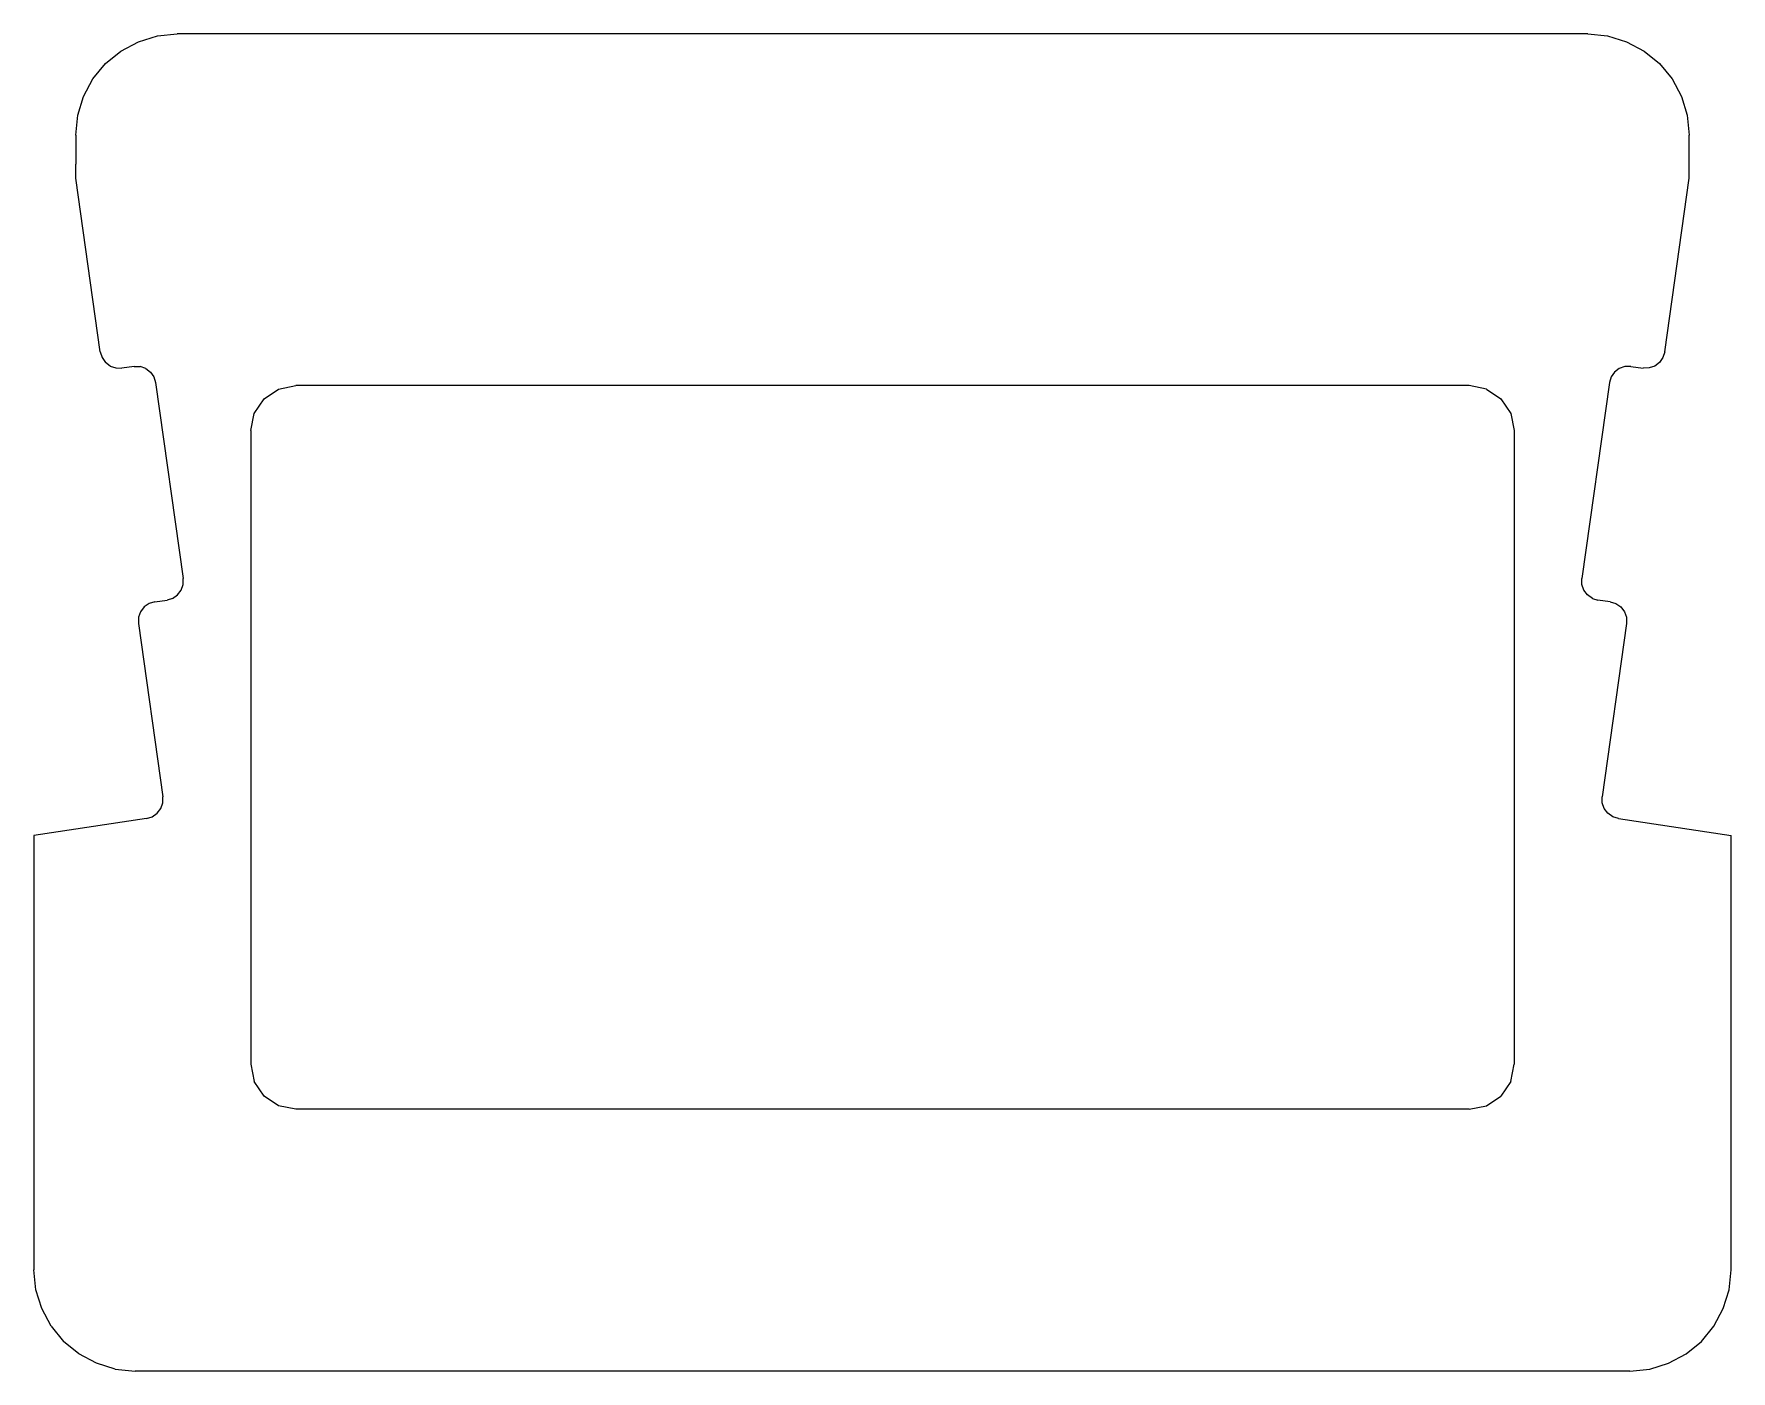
# Model space of a CAD drawing. Extents: x 0 to 151, y 0 to 119.
import ezdxf

# ---------------------------------------------------------------- set-up
doc = ezdxf.new("R2010")
doc.units = 0

msp = doc.modelspace()

# ---------------------------------------------------------------- linework, layer by layer
for p, q in [((7.73, 117.48, 0), (9.29, 118.31, 0)), ((9.29, 118.31, 0), (10.98, 118.83, 0)), ((10.98, 118.83, 0), (12.73, 119, 0)), ((138.27, 119, 0), (12.73, 119, 0)), ((138.27, 119, 0), (140.02, 118.83, 0)), ((140.02, 118.83, 0), (141.71, 118.31, 0)), ((141.71, 118.31, 0), (143.27, 117.48, 0)), ((5.25, 115, 0), (6.37, 116.36, 0)), ((6.37, 116.36, 0), (7.73, 117.48, 0)), ((143.27, 117.48, 0), (144.63, 116.36, 0)), ((144.63, 116.36, 0), (145.75, 115, 0)), ((4.42, 113.44, 0), (5.25, 115, 0)), ((145.75, 115, 0), (146.58, 113.44, 0)), ((3.91, 111.76, 0), (4.42, 113.44, 0)), ((146.58, 113.44, 0), (147.09, 111.76, 0)), ((3.73, 110, 0), (3.91, 111.76, 0)), ((147.09, 111.76, 0), (147.27, 110, 0)), ((3.73, 110, 0), (3.73, 107.42, 0)), ((147.27, 107.42, 0), (147.27, 110, 0)), ((3.73, 106.15, 0), (3.73, 107.42, 0)), ((147.27, 106.15, 0), (147.27, 107.42, 0)), ((5.9, 90.71, 0), (3.73, 106.15, 0)), ((145.1, 90.71, 0), (147.27, 106.15, 0)), ((5.9, 90.71, 0), (6.06, 90.2, 0)), ((145.1, 90.71, 0), (144.94, 90.2, 0)), ((6.06, 90.2, 0), (6.36, 89.76, 0)), ((6.79, 89.44, 0), (6.36, 89.76, 0)), ((6.79, 89.44, 0), (7.29, 89.27, 0)), ((7.29, 89.27, 0), (7.82, 89.26, 0)), ((8.91, 89.41, 0), (7.82, 89.26, 0)), ((8.91, 89.41, 0), (9.44, 89.4, 0)), ((9.95, 89.23, 0), (9.44, 89.4, 0)), ((9.95, 89.23, 0), (10.37, 88.91, 0)), ((141.05, 89.23, 0), (140.63, 88.91, 0)), ((141.56, 89.4, 0), (141.05, 89.23, 0)), ((142.09, 89.41, 0), (141.56, 89.4, 0)), ((142.09, 89.41, 0), (143.18, 89.26, 0)), ((143.71, 89.27, 0), (143.18, 89.26, 0)), ((144.21, 89.44, 0), (143.71, 89.27, 0)), ((144.64, 89.76, 0), (144.21, 89.44, 0)), ((144.94, 90.2, 0), (144.64, 89.76, 0)), ((10.37, 88.91, 0), (10.68, 88.47, 0)), ((10.68, 88.47, 0), (10.83, 87.97, 0)), ((10.83, 87.97, 0), (13.28, 70.54, 0)), ((21.77, 87.4, 0), (23.3, 87.7, 0)), ((127.7, 87.7, 0), (23.3, 87.7, 0)), ((129.23, 87.4, 0), (127.7, 87.7, 0)), ((140.17, 87.97, 0), (137.72, 70.54, 0)), ((140.32, 88.47, 0), (140.17, 87.97, 0)), ((140.63, 88.91, 0), (140.32, 88.47, 0)), ((19.6, 85.23, 0), (20.47, 86.53, 0)), ((20.47, 86.53, 0), (21.77, 87.4, 0)), ((129.23, 87.4, 0), (130.53, 86.53, 0)), ((130.53, 86.53, 0), (131.4, 85.23, 0)), ((19.3, 83.7, 0), (19.6, 85.23, 0)), ((131.4, 85.23, 0), (131.7, 83.7, 0)), ((19.3, 83.7, 0), (19.3, 27.3, 0)), ((131.7, 83.7, 0), (131.7, 27.3, 0)), ((12.78, 69.08, 0), (13.1, 69.5, 0)), ((13.1, 69.5, 0), (13.27, 70, 0)), ((13.27, 70, 0), (13.28, 70.54, 0)), ((137.73, 70, 0), (137.72, 70.54, 0)), ((137.9, 69.5, 0), (137.73, 70, 0)), ((138.22, 69.08, 0), (137.9, 69.5, 0)), ((9.8, 68, 0), (9.48, 67.58, 0)), ((10.24, 68.31, 0), (9.8, 68, 0)), ((10.75, 68.46, 0), (10.24, 68.31, 0)), ((10.75, 68.46, 0), (11.84, 68.62, 0)), ((12.34, 68.77, 0), (11.84, 68.62, 0)), ((12.34, 68.77, 0), (12.78, 69.08, 0)), ((138.66, 68.77, 0), (138.22, 69.08, 0)), ((138.66, 68.77, 0), (139.16, 68.62, 0)), ((140.25, 68.46, 0), (139.16, 68.62, 0)), ((140.25, 68.46, 0), (140.76, 68.31, 0)), ((140.76, 68.31, 0), (141.2, 68, 0)), ((141.2, 68, 0), (141.52, 67.58, 0)), ((9.31, 67.08, 0), (9.3, 66.54, 0)), ((9.3, 66.54, 0), (11.47, 51.1, 0)), ((9.48, 67.58, 0), (9.31, 67.08, 0)), ((141.7, 66.54, 0), (139.53, 51.1, 0)), ((141.52, 67.58, 0), (141.69, 67.08, 0)), ((141.69, 67.08, 0), (141.7, 66.54, 0)), ((10.97, 49.64, 0), (11.29, 50.06, 0)), ((11.29, 50.06, 0), (11.46, 50.56, 0)), ((11.46, 50.56, 0), (11.47, 51.1, 0)), ((139.54, 50.56, 0), (139.53, 51.1, 0)), ((139.71, 50.06, 0), (139.54, 50.56, 0)), ((140.03, 49.64, 0), (139.71, 50.06, 0)), ((10.02, 49.18, 0), (0, 47.66, 0)), ((10.02, 49.18, 0), (10.53, 49.33, 0)), ((10.53, 49.33, 0), (10.97, 49.64, 0)), ((140.47, 49.33, 0), (140.03, 49.64, 0)), ((140.98, 49.18, 0), (140.47, 49.33, 0)), ((140.98, 49.18, 0), (151, 47.66, 0)), ((0, 47.66, 0), (0, 9, 0)), ((151, 9, 0), (151, 47.66, 0)), ((19.3, 27.3, 0), (19.6, 25.77, 0)), ((131.4, 25.77, 0), (131.7, 27.3, 0)), ((20.47, 24.47, 0), (19.6, 25.77, 0)), ((131.4, 25.77, 0), (130.53, 24.47, 0)), ((21.77, 23.6, 0), (20.47, 24.47, 0)), ((129.23, 23.6, 0), (130.53, 24.47, 0)), ((23.3, 23.3, 0), (21.77, 23.6, 0)), ((127.7, 23.3, 0), (23.3, 23.3, 0)), ((127.7, 23.3, 0), (129.23, 23.6, 0)), ((0.17, 7.24, 0), (0, 9, 0)), ((150.83, 7.24, 0), (151, 9, 0)), ((0.69, 5.56, 0), (0.17, 7.24, 0)), ((150.31, 5.56, 0), (150.83, 7.24, 0)), ((1.52, 4, 0), (0.69, 5.56, 0)), ((149.48, 4, 0), (150.31, 5.56, 0)), ((1.52, 4, 0), (2.64, 2.64, 0)), ((148.36, 2.64, 0), (149.48, 4, 0)), ((4, 1.52, 0), (2.64, 2.64, 0)), ((5.56, 0.69, 0), (4, 1.52, 0)), ((145.44, 0.69, 0), (147, 1.52, 0)), ((147, 1.52, 0), (148.36, 2.64, 0)), ((7.24, 0.17, 0), (5.56, 0.69, 0)), ((7.24, 0.17, 0), (9, 0, 0)), ((142, 0, 0), (9, 0, 0)), ((142, 0, 0), (143.76, 0.17, 0)), ((143.76, 0.17, 0), (145.44, 0.69, 0))]:
    msp.add_line(p, q)

doc.saveas('drawing.dxf')
